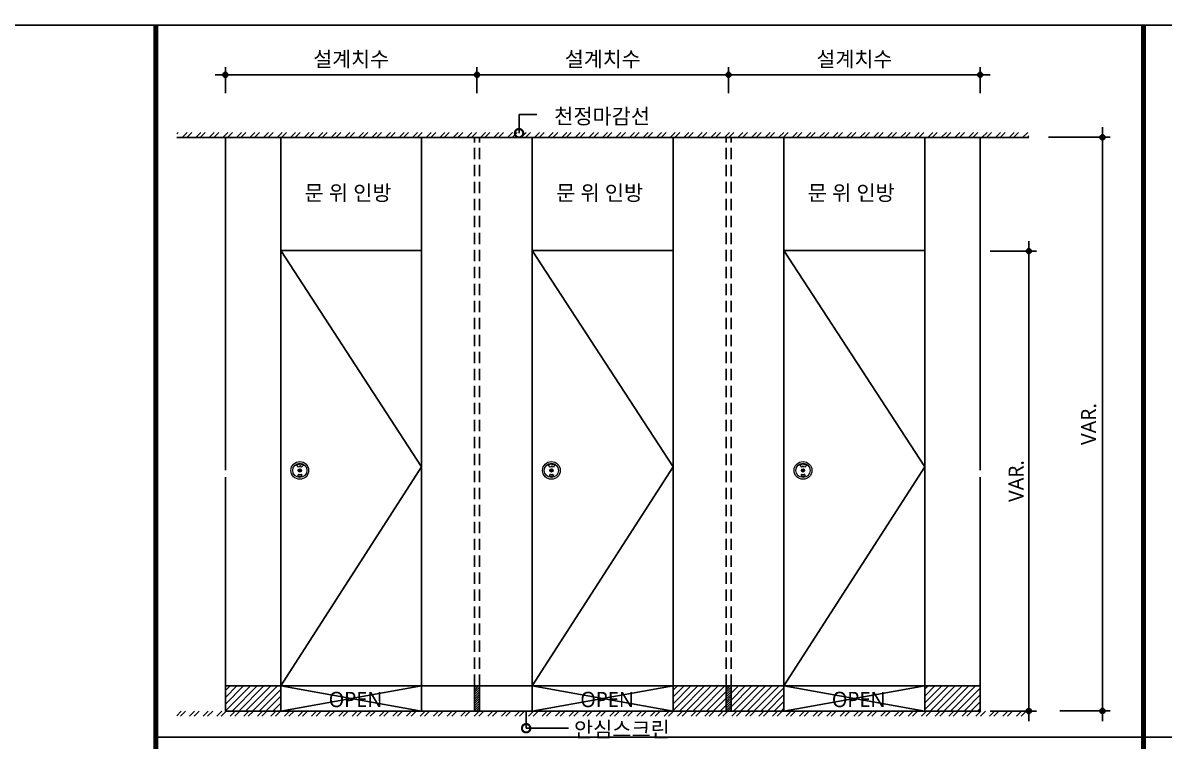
# Model space of a CAD drawing. Extents: x -201 to 8159, y -176 to 5714.
# Drawn here: x 2275 to 4543, y 4116 to 5543 of the extents above; entities that cross this region are included whole.
import ezdxf
from ezdxf.enums import TextEntityAlignment as Align

# ---------------------------------------------------------------- set-up
doc = ezdxf.new("R2010")
doc.units = 0
doc.header["$LTSCALE"] = 30
doc.linetypes.add('HIDDEN', pattern=[0.375, 0.25, -0.125])
doc.layers.get('0').update_dxf_attribs({"linetype": 'CONTINUOUS'})
doc.layers.get('DEFPOINTS').update_dxf_attribs({"linetype": 'CONTINUOUS'})
for name, color, linetype in [('DIM', 7, 'CONTINUOUS'), ('HAT', 8, 'CONTINUOUS'), ('HID', 9, 'HIDDEN'), ('문자', 3, 'CONTINUOUS'), ('부자재', 4, 'CONTINUOUS'), ('잠금쇠(회전형)', 4, 'CONTINUOUS'), ('치수', 1, 'CONTINUOUS'), ('판넬', 2, 'CONTINUOUS'), ('해치', 8, 'CONTINUOUS')]:
    doc.layers.add(name, color=color, linetype=linetype)
doc.styles.add('HDW', font='gulim.ttc')
doc.styles.add('돋움', font='malgun.ttf')
doc.dimstyles.new('10', dxfattribs={"dimscale": 10, "dimtxt": 3, "dimasz": 1, "dimexe": 1.5, "dimexo": 2, "dimgap": 1, "dimtad": 1, "dimdec": 0, "dimlunit": 6, "dimtxsty": '돋움', "dimblk": 'DIMDOT', "dimcen": -1, "dimdle": 1.5, "dimclrt": 3, "dimazin": 3, "dimtfac": 1, "dimtdec": 0, "dimtix": 1, "dimtmove": 2, "dimatfit": 3, "dimldrblk": 'DIMDOT', "dimarcsym": 0})

# ---------------------------------------------------------------- blocks, each defined once
blk = doc.blocks.new('DIMDOT')
at = {"linetype": 'Continuous'}
blk.add_line((-2, 0), (2, 0), dxfattribs=at)
for radius in [0.5, 0.25]:
    blk.add_circle((0, 0), radius, dxfattribs=at)
blk = doc.blocks.new('*D555')
at = {"layer": 'DEFPOINTS', "color": 0}
for p in [(20811.3, -1321.1), (20311.3, -1377.4), (20811.3, -1377.4)]:
    blk.add_point(p, dxfattribs=at)
at = {"layer": 'DIM', "color": 0, "lineweight": -2, "ltscale": 10}
for p, q in [((20311.3, -1357.4), (20311.3, -1306.1)), ((20811.3, -1357.4), (20811.3, -1306.1)), ((20321.3, -1321.1), (20801.3, -1321.1))]:
    blk.add_line(p, q, dxfattribs=at)
at = {"layer": 'DIM', "color": 0, "lineweight": -2, "xscale": 10, "yscale": 10, "zscale": 10, "rotation": 180}
blk.add_blockref('DIMDOT', (20311.3, -1321.1), dxfattribs=at)
at = {"layer": 'DIM', "color": 0, "lineweight": -2, "xscale": 10, "yscale": 10, "zscale": 10}
blk.add_blockref('DIMDOT', (20811.3, -1321.1), dxfattribs=at)
at = {"layer": 'DIM', "color": 3, "insert": (20561.3, -1291.4), "char_height": 30, "attachment_point": 5, "style": '돋움'}
blk.add_mtext('설계치수', dxfattribs=at)
blk = doc.blocks.new('*D556')
at = {"layer": 'DEFPOINTS', "color": 0}
for p in [(21311.3, -1321.1), (20811.3, -1377.4), (21311.3, -1377.4)]:
    blk.add_point(p, dxfattribs=at)
at = {"layer": 'DIM', "color": 0, "lineweight": -2, "ltscale": 10}
for p, q in [((20811.3, -1357.4), (20811.3, -1306.1)), ((21311.3, -1357.4), (21311.3, -1306.1)), ((20821.3, -1321.1), (21301.3, -1321.1))]:
    blk.add_line(p, q, dxfattribs=at)
at = {"layer": 'DIM', "color": 0, "lineweight": -2, "xscale": 10, "yscale": 10, "zscale": 10, "rotation": 180}
blk.add_blockref('DIMDOT', (20811.3, -1321.1), dxfattribs=at)
at = {"layer": 'DIM', "color": 0, "lineweight": -2, "xscale": 10, "yscale": 10, "zscale": 10}
blk.add_blockref('DIMDOT', (21311.3, -1321.1), dxfattribs=at)
at = {"layer": 'DIM', "color": 3, "insert": (21061.3, -1291.4), "char_height": 30, "attachment_point": 5, "style": '돋움'}
blk.add_mtext('설계치수', dxfattribs=at)
blk = doc.blocks.new('*D557')
at = {"layer": 'DEFPOINTS', "color": 0}
for p in [(21811.3, -1321.1), (21311.3, -1377.4), (21811.3, -1377.4)]:
    blk.add_point(p, dxfattribs=at)
at = {"layer": 'DIM', "color": 0, "lineweight": -2, "ltscale": 10}
for p, q in [((21311.3, -1357.4), (21311.3, -1306.1)), ((21811.3, -1357.4), (21811.3, -1306.1)), ((21321.3, -1321.1), (21801.3, -1321.1))]:
    blk.add_line(p, q, dxfattribs=at)
at = {"layer": 'DIM', "color": 0, "lineweight": -2, "xscale": 10, "yscale": 10, "zscale": 10, "rotation": 180}
blk.add_blockref('DIMDOT', (21311.3, -1321.1), dxfattribs=at)
at = {"layer": 'DIM', "color": 0, "lineweight": -2, "xscale": 10, "yscale": 10, "zscale": 10}
blk.add_blockref('DIMDOT', (21811.3, -1321.1), dxfattribs=at)
at = {"layer": 'DIM', "color": 3, "insert": (21561.3, -1291.4), "char_height": 30, "attachment_point": 5, "style": '돋움'}
blk.add_mtext('설계치수', dxfattribs=at)
blk = doc.blocks.new('*D558')
at = {"layer": 'DEFPOINTS', "color": 0}
for p in [(21811.3, -1671.5), (21811.3, -2585.3), (21908.2, -2585.3)]:
    blk.add_point(p, dxfattribs=at)
at = {"layer": 'DIM', "color": 0, "lineweight": -2, "ltscale": 10}
for p, q in [((21831.3, -1671.5), (21923.2, -1671.5)), ((21908.2, -1681.5), (21908.2, -2575.3)), ((21831.3, -2585.3), (21923.2, -2585.3))]:
    blk.add_line(p, q, dxfattribs=at)
at = {"layer": 'DIM', "color": 0, "lineweight": -2, "xscale": 10, "yscale": 10, "zscale": 10}
for p, rotation in [((21908.2, -1671.5), 90), ((21908.2, -2585.3), 270)]:
    blk.add_blockref('DIMDOT', p, dxfattribs=dict(at, rotation=rotation))
at = {"layer": 'DIM', "color": 3, "insert": (21883, -2128.4), "char_height": 30, "attachment_point": 5, "rotation": 90, "style": '돋움'}
blk.add_mtext('VAR.', dxfattribs=at)
blk = doc.blocks.new('_DOTSMALL')
at = {"color": 0, "linetype": 'ByBlock', "const_width": 0.5}
blk.add_lwpolyline([(-0.0625, 0, 1), (0.0625, 0, 1)], format="xyb", close=True, dxfattribs=at)
blk = doc.blocks.new('A$C63EC304E')
at = {"layer": '치수', "color": 1, "xscale": 2.5, "yscale": 2.5, "zscale": 2.5, "rotation": 234.3098741996962}
blk.add_blockref('_DOTSMALL', (0.31, 0.31), dxfattribs=at)
blk = doc.blocks.new('A$C2BC9653E')
at = {"layer": '치수', "xscale": 0.3333333333333333, "yscale": 0.3333333333333333, "zscale": 0.3333333333333333}
blk.add_blockref('A$C63EC304E', (0, 0), dxfattribs=at)
blk = doc.blocks.new('A$C7FC71301')
at = {"layer": '치수', "rotation": 180}
blk.add_blockref('A$C2BC9653E', (0.208, 0.208), dxfattribs=at)
blk = doc.blocks.new('A$C4A20372B')
at = {"layer": '치수'}
blk.add_blockref('A$C7FC71301', (0, 0), dxfattribs=at)
blk = doc.blocks.new('A$C566469F5')
at = {"layer": '치수'}
blk.add_blockref('A$C4A20372B', (0, 0), dxfattribs=at)
blk = doc.blocks.new('A$C7E317CD4')
at = {"layer": '해치', "xscale": 2, "yscale": 2, "zscale": 2}
blk.add_blockref('A$C566469F5', (0, 0), dxfattribs=at)
blk = doc.blocks.new('A$C601D7F27')
at = {"layer": '치수'}
blk.add_blockref('A$C7E317CD4', (0, 0), dxfattribs=at)
blk = doc.blocks.new('A$C38802C08')
at = {"layer": '치수'}
blk.add_blockref('A$C601D7F27', (0, 0), dxfattribs=at)
blk = doc.blocks.new('*D581')
at = {"layer": 'DEFPOINTS', "color": 0}
for p in [(21927, -1445.3), (22054.4, -1445.3), (21949.5, -2585.1)]:
    blk.add_point(p, dxfattribs=at)
at = {"layer": 'DIM', "color": 0, "lineweight": -2, "ltscale": 10}
for p, q in [((21947, -1445.3), (22069.4, -1445.3)), ((22054.4, -2575.1), (22054.4, -1455.3)), ((21969.5, -2585.1), (22069.4, -2585.1))]:
    blk.add_line(p, q, dxfattribs=at)
at = {"layer": 'DIM', "color": 0, "lineweight": -2, "xscale": 10, "yscale": 10, "zscale": 10}
for p, rotation in [((22054.4, -1445.3), 90), ((22054.4, -2585.1), 270)]:
    blk.add_blockref('DIMDOT', p, dxfattribs=dict(at, rotation=rotation))
at = {"layer": 'DIM', "color": 3, "insert": (22027.1, -2015.2), "char_height": 30, "attachment_point": 5, "rotation": 90, "style": '돋움'}
blk.add_mtext('VAR.', dxfattribs=at)
blk = doc.blocks.new('UNI-14', base_point=(17634, -6761))
h = blk.add_hatch()
h.set_pattern_fill('ANSI31', color=3, scale=3, angle=180)
h.set_pattern_definition([(225, (17629.5895, -6937.005), (6.735192, -6.735192), [])])
h.paths.add_polyline_path([(20806.3, -2535.3), (20701.3, -2535.3), (20701.3, -2585.3), (20806.3, -2585.3)])
h.paths.add_polyline_path([(21306.3, -2535.3), (21201.3, -2535.3), (21201.3, -2585.3), (21306.3, -2585.3)])
h.paths.add_polyline_path([(21421.3, -2535.3), (21316.3, -2535.3), (21316.3, -2585.3), (21421.3, -2585.3)])
h.paths.add_polyline_path([(21701.3, -2535.3), (21811.3, -2535.3), (21811.3, -2585.3), (21701.3, -2585.3)])
h.paths.add_polyline_path([(20421.3, -2535.3), (20311.3, -2535.3), (20311.3, -2585.3), (20421.3, -2585.3)])
h.paths.add_polyline_path([(20806.3, -2535.3), (20701.3, -2535.3), (20701.3, -2585.3), (20806.3, -2585.3)])
h = blk.add_hatch()
h.set_pattern_fill('ANSI31', color=2, style=0)
h.set_pattern_definition([(45, (17629.5895, -6937.005), (-2.245064, 2.245064), [])])
h.paths.add_polyline_path([(20816.3, -2535.3), (20806.3, -2535.3), (20806.3, -2585.3), (20816.3, -2585.3)])
h = blk.add_hatch()
h.set_pattern_fill('ANSI31', color=2, style=0)
h.set_pattern_definition([(45, (18129.5895, -6937.005), (-2.245064, 2.245064), [])])
h.paths.add_polyline_path([(21316.3, -2535.3), (21306.3, -2535.3), (21306.3, -2585.3), (21316.3, -2585.3)])
at = {"layer": 'HAT'}
h = blk.add_hatch(dxfattribs=at)
h.set_pattern_fill('ANSI32', color=256, scale=2, style=0)
h.set_pattern_definition([(45, (8975.22, -7078.481), (-13.470384, 13.470384), []), (45, (8984.2, -7078.481), (-13.470384, 13.470384), [])])
h.paths.add_polyline_path([(20214.6, -1435.5), (21908.2, -1435.5), (21908.2, -1445.5), (20214.6, -1445.5)])
h = blk.add_hatch(dxfattribs=at)
h.set_pattern_fill('ANSI32', color=256, scale=2, style=0)
h.set_pattern_definition([(45, (8975.22, -6896.501), (-13.470384, 13.470384), []), (45, (8984.2, -6896.501), (-13.470384, 13.470384), [])])
h.paths.add_polyline_path([(20214.6, -2595.8), (21908.2, -2595.8), (21908.2, -2585.8), (20214.6, -2585.8)])
at = {"color": 2}
for p, q in [((20214.6, -1445.5), (21908.2, -1445.5)), ((20701.3, -2535.3), (20701.3, -2585.3)), ((20806.3, -2535.3), (20806.3, -2585.3)), ((21306.3, -2535.3), (21306.3, -2585.3)), ((21421.3, -2535.3), (21421.3, -2585.3))]:
    blk.add_line(p, q, dxfattribs=at)
for p, q in [((20311.3, -2106.6), (20311.3, -1445.5)), ((21811.3, -2106.6), (21811.3, -1445.5)), ((20311.3, -2120.4), (20311.3, -2585.3)), ((21811.3, -2120.4), (21811.3, -2585.3)), ((20311.3, -2585.3), (21811.3, -2585.3))]:
    blk.add_line(p, q)
at = {"color": 8}
blk.add_line((20173.1, -2637.1), (23520.9, -2637.1), dxfattribs=at)
at = {"color": 2}
for points in [[(17688.2, -1222.8), (24940.6, -1222.8), (24940.6, -6761.2), (17688.2, -6761.2)], [(17688.2, -1222.8), (24940.6, -1222.8), (24940.6, -6761.2), (17688.2, -6761.2)], [(17688.2, -1222.8), (25670.2, -1222.8), (25670.2, -6761.2), (17688.2, -6761.2)], [(20421.3, -1445.5), (20701.3, -1445.5), (20701.3, -1670.3), (20421.3, -1670.3)], [(20921.3, -1445.5), (21201.3, -1445.5), (21201.3, -1670.3), (20921.3, -1670.3)], [(21421.3, -1445.5), (21701.3, -1445.5), (21701.3, -1670.3), (21421.3, -1670.3)], [(20421.3, -2535.3), (20311.3, -2535.3), (20311.3, -2585.3), (20421.3, -2585.3)], [(20921.3, -2535.3), (20701.3, -2535.3), (20701.3, -2585.3), (20921.3, -2585.3)], [(20816.3, -2535.3), (20806.3, -2535.3), (20806.3, -2585.3), (20816.3, -2585.3)], [(21201.3, -2535.3), (21421.3, -2535.3), (21421.3, -2585.3), (21201.3, -2585.3)], [(21316.3, -2535.3), (21306.3, -2535.3), (21306.3, -2585.3), (21316.3, -2585.3)], [(21701.3, -2535.3), (21811.3, -2535.3), (21811.3, -2585.3), (21701.3, -2585.3)]]:
    blk.add_lwpolyline(points, close=True, dxfattribs=at)
at = {"color": 8, "const_width": 10}
for points in [[(20173.1, -3992), (20173.1, -1222.8)], [(22135.7, -3992), (22135.7, -1222.8)]]:
    blk.add_lwpolyline(points, dxfattribs=at)
at = {"layer": 'HID', "ltscale": 3}
for p, q in [((20806.3, -2535.3), (20806.3, -1445.4)), ((20816.3, -2535.3), (20816.3, -1445.4)), ((21306.3, -2535.3), (21306.3, -1446.1)), ((21316.3, -2535.3), (21316.3, -1445.5))]:
    blk.add_line(p, q, dxfattribs=at)
at = {"layer": 'HID'}
for p, q in [((20806.3, -1445.5), (20816.3, -1445.5)), ((21306.3, -1445.5), (21316.3, -1445.5))]:
    blk.add_line(p, q, dxfattribs=at)
at = {"layer": '부자재', "color": 3}
blk.add_line((21811.3, -1445.5), (20311.3, -1445.5), dxfattribs=at)
blk.add_line((21811.3, -1445.5), (20311.3, -1445.5), dxfattribs=at)
at = {"layer": '잠금쇠(회전형)', "linetype": 'Continuous', "lineweight": 15}
for p, q in [((20452.7, -2096.6), (20456.3, -2100.5)), ((20457.9, -2104.3), (20457.9, -2110)), ((20460.6, -2104.3), (20460.6, -2110.1)), ((20466.4, -2096.6), (20462.8, -2100.5)), ((20952.7, -2096.6), (20956.3, -2100.5)), ((20957.9, -2104.3), (20957.9, -2110)), ((20960.6, -2104.3), (20960.6, -2110.1)), ((20966.4, -2096.6), (20962.8, -2100.5)), ((21452.7, -2096.6), (21456.3, -2100.5)), ((21457.9, -2104.3), (21457.9, -2110)), ((21460.6, -2104.3), (21460.6, -2110.1)), ((21466.4, -2096.6), (21462.8, -2100.5)), ((20456, -2115.8), (20455.6, -2116.9)), ((20463.2, -2115.8), (20463.5, -2116.9)), ((20956, -2115.8), (20955.6, -2116.9)), ((20963.2, -2115.8), (20963.5, -2116.9)), ((21456, -2115.8), (21455.6, -2116.9)), ((21463.2, -2115.8), (21463.5, -2116.9))]:
    blk.add_line(p, q, dxfattribs=at)
for centre, radius in [((20459.3, -2107.2), 17.6), ((20459.3, -2107.2), 14.1), ((20459.3, -2107.2), 3.21), ((20959.3, -2107.2), 17.6), ((20959.3, -2107.2), 14.1), ((20959.3, -2107.2), 3.21), ((21459.3, -2107.2), 17.6), ((21459.3, -2107.2), 14.1), ((21459.3, -2107.2), 3.21)]:
    blk.add_circle(centre, radius, dxfattribs=at)
for centre, radius, start, end in [((20459.6, -2108.9), 14.1, 61.0478, 118.9522), ((20459.6, -2106.6), 6.81, 61.8696, 118.1304), ((20959.6, -2108.9), 14.1, 61.0478, 118.9522), ((20959.6, -2106.6), 6.81, 61.8696, 118.1304), ((21459.6, -2108.9), 14.1, 61.0478, 118.9522), ((21459.6, -2106.6), 6.81, 61.8696, 118.1304), ((20456.5, -2117.2), 0.98, 160.8571, 255.4685), ((20456.9, -2116.1), 0.98, 72.2332, 160.8571), ((20459.6, -2105.4), 13.2, 255.4685, 284.5315), ((20459.6, -2107.8), 7.75, 252.2332, 287.7668), ((20462.2, -2116.1), 0.98, 19.1429, 107.7668), ((20462.6, -2117.2), 0.98, 284.5315, 19.1429), ((20956.5, -2117.2), 0.98, 160.8571, 255.4685), ((20956.9, -2116.1), 0.98, 72.2332, 160.8571), ((20959.6, -2105.4), 13.2, 255.4685, 284.5315), ((20959.6, -2107.8), 7.75, 252.2332, 287.7668), ((20962.2, -2116.1), 0.98, 19.1429, 107.7668), ((20962.6, -2117.2), 0.98, 284.5315, 19.1429), ((21456.5, -2117.2), 0.98, 160.8571, 255.4685), ((21456.9, -2116.1), 0.98, 72.2332, 160.8571), ((21459.6, -2105.4), 13.2, 255.4685, 284.5315), ((21459.6, -2107.8), 7.75, 252.2332, 287.7668), ((21462.2, -2116.1), 0.98, 19.1429, 107.7668), ((21462.6, -2117.2), 0.98, 284.5315, 19.1429)]:
    blk.add_arc(centre, radius, start, end, dxfattribs=at)
at = {"layer": '치수'}
for p, q in [((20895, -1436.9), (20895, -1399.8)), ((20895, -1399.8), (20930.1, -1399.8)), ((20701.3, -2099.9), (20421.3, -1670.3)), ((21201.3, -2099.9), (20921.3, -1670.3)), ((21701.3, -2099.9), (21421.3, -1670.3)), ((20701.3, -2099.9), (20421.3, -2535.3)), ((21201.3, -2099.9), (20921.3, -2535.3)), ((21701.3, -2099.9), (21421.3, -2535.3)), ((20421.3, -2535.3), (20701.3, -2585.3)), ((20701.3, -2535.3), (20421.3, -2585.3)), ((20921.3, -2535.3), (21201.3, -2585.3)), ((21201.3, -2535.3), (20921.3, -2585.3)), ((21421.3, -2535.3), (21701.3, -2585.3)), ((21701.3, -2535.3), (21421.3, -2585.3)), ((20909.2, -2585.3), (20909.2, -2619.5)), ((20993.3, -2619.5), (20909.2, -2619.5))]:
    blk.add_line(p, q, dxfattribs=at)
at = {"layer": '판넬', "color": 3}
for p, q in [((20421.3, -1670.3), (20421.3, -1445.5)), ((20421.3, -1635.3), (20421.3, -1445.5)), ((20701.3, -1670.3), (20701.3, -1445.5)), ((20921.3, -1670.3), (20921.3, -1445.5)), ((21201.3, -1670.3), (21201.3, -1445.5)), ((21421.3, -1670.3), (21421.3, -1445.5)), ((21701.3, -1670.3), (21701.3, -1445.5)), ((20421.3, -2535.3), (20311.3, -2535.3)), ((20921.3, -2535.3), (20701.3, -2535.3)), ((20921.3, -2535.3), (20821.3, -2535.3)), ((21421.3, -2535.3), (21201.3, -2535.3)), ((21811.3, -2535.3), (21701.3, -2535.3))]:
    blk.add_line(p, q, dxfattribs=at)
at = {"layer": '판넬'}
for p, q in [((20421.3, -1670.3), (20421.3, -2535.3)), ((20701.3, -1670.3), (20421.3, -1670.3)), ((20701.3, -1670.3), (20701.3, -2492.2)), ((20921.3, -1670.3), (20921.3, -2535.3)), ((21201.3, -1670.3), (20921.3, -1670.3)), ((21201.3, -1670.3), (21201.3, -1682.7)), ((21701.3, -1670.3), (21421.3, -1670.3)), ((21421.3, -1670.3), (21421.3, -2535.3)), ((21701.3, -1670.3), (21701.3, -1682.7)), ((21201.3, -1682.7), (21201.3, -2492.2)), ((21701.3, -1682.7), (21701.3, -2492.2)), ((20701.3, -2492.2), (20701.3, -2535.3)), ((21201.3, -2492.2), (21201.3, -2535.3)), ((21701.3, -2492.2), (21701.3, -2535.3)), ((20701.3, -2535.3), (20421.3, -2535.3)), ((21201.3, -2535.3), (20921.3, -2535.3)), ((21701.3, -2535.3), (21421.3, -2535.3))]:
    blk.add_line(p, q, dxfattribs=at)
at = {"layer": '판넬', "color": 4}
blk.add_line((21421.3, -2535.3), (21321.3, -2535.3), dxfattribs=at)
at = {"layer": '해치', "xscale": -20, "yscale": 20, "zscale": 20, "rotation": 180}
blk.add_blockref('A$C38802C08', (20890.8, -1432.9), dxfattribs=at)
at = {"layer": '해치', "xscale": -20, "yscale": 20, "zscale": 20}
blk.add_blockref('A$C38802C08', (20913.3, -2623.6), dxfattribs=at)
at = {"layer": '문자', "style": '돋움'}
for s, p in [('천정마감선', (21060.1, -1403.2)), ('문 위 인방', (20555.2, -1555.3)), ('문 위 인방', (21055.2, -1555.3)), ('문 위 인방', (21555.2, -1555.3)), ('OPEN', (20570.1, -2562.3)), ('OPEN', (21070.1, -2562.3)), ('OPEN', (21570.1, -2562.3)), ('안심스크린', (21099.4, -2621.2))]:
    blk.add_text(s, height=30.34, dxfattribs=at).set_placement(p, align=Align.MIDDLE)
at = {"layer": '잠금쇠(회전형)', "linetype": 'Continuous', "lineweight": 15, "style": 'HDW', "width": 0.659278}
for p, p2 in [((20456.4, -2098.6), (20462.6, -2098.6)), ((20956.4, -2098.6), (20962.6, -2098.6)), ((21456.4, -2098.6), (21462.6, -2098.6))]:
    blk.add_text('사용중', height=2.3, dxfattribs=at).set_placement(p, p2, align=Align.FIT)
at = {"layer": 'DIM', "ltscale": 10}
for base, p1, p2, picture, middle in [((20811.3, -1321.1), (20311.3, -1377.4), (20811.3, -1377.4), '*D555', (20561.3, -1291.4)), ((21311.3, -1321.1), (20811.3, -1377.4), (21311.3, -1377.4), '*D556', (21061.3, -1291.4)), ((21811.3, -1321.1), (21311.3, -1377.4), (21811.3, -1377.4), '*D557', (21561.3, -1291.4))]:
    dim = blk.add_linear_dim(base=base, p1=p1, p2=p2, text='설계치수', dimstyle='10', override={"dimtxsty": '돋움'}, dxfattribs=at)
    dim.commit()
    dim.dimension.update_dxf_attribs({"geometry": picture, "text_midpoint": middle})
dim = blk.add_linear_dim(base=(22054.4, -1445.3), p1=(21949.5, -2585.1), p2=(21927, -1445.3), angle=90, text='VAR.', dimstyle='10', dxfattribs=at)
dim.commit()
dim.dimension.update_dxf_attribs({"geometry": '*D581', "text_midpoint": (22027.1, -2015.2), "dimtype": 160})
dim = blk.add_linear_dim(base=(21908.2, -2585.3), p1=(21811.3, -1671.5), p2=(21811.3, -2585.3), angle=90, text='VAR.', dimstyle='10', override={"dimtxt": 3, "dimtxsty": '돋움'}, dxfattribs=at)
dim.commit()
dim.dimension.update_dxf_attribs({"geometry": '*D558', "text_midpoint": (21883, -2128.4)})

msp = doc.modelspace()

# ---------------------------------------------------------------- block references
msp.add_blockref('UNI-14', (0, 0))

doc.saveas('drawing.dxf')
